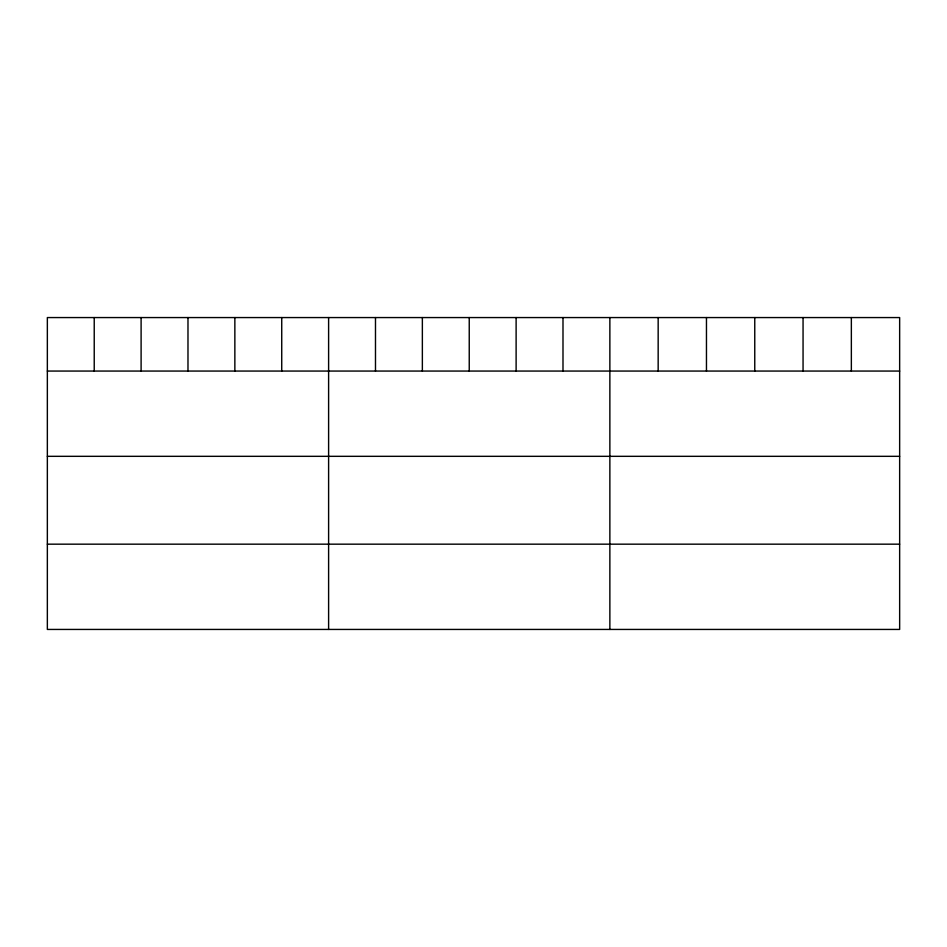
<?xml version="1.0" encoding="UTF-8"?>
<svg xmlns="http://www.w3.org/2000/svg" width="947" height="947" viewBox="0 0 947 947"><rect width="100%" height="100%" fill="white"/><g stroke="black" fill="none" stroke-linecap="round" stroke-linejoin="round"><path stroke-width="1.42" d="M899.65 371.058L899.65 629.435L47.35 629.435L47.35 317.565L899.65 317.565L899.65 371.058L47.35 371.058M47.35 456.324L899.65 456.324M47.35 544.17L899.65 544.17M851.353 317.565L851.353 371.058M803.056 317.565L803.056 371.058M754.759 317.565L754.759 371.058M706.462 317.565L706.462 371.058M658.165 317.565L658.165 371.058M609.868 317.565L609.868 629.435M562.992 317.565L562.992 371.058M516.115 317.565L516.115 371.058M469.238 317.565L469.238 371.058M422.362 317.565L422.362 371.058M375.486 317.565L375.486 371.058M328.609 317.565L328.609 629.435M281.733 317.565L281.733 371.058M234.856 317.565L234.856 371.058M187.98 317.565L187.98 371.058M141.103 317.565L141.103 371.058M94.227 317.565L94.227 371.058"/></g></svg>
